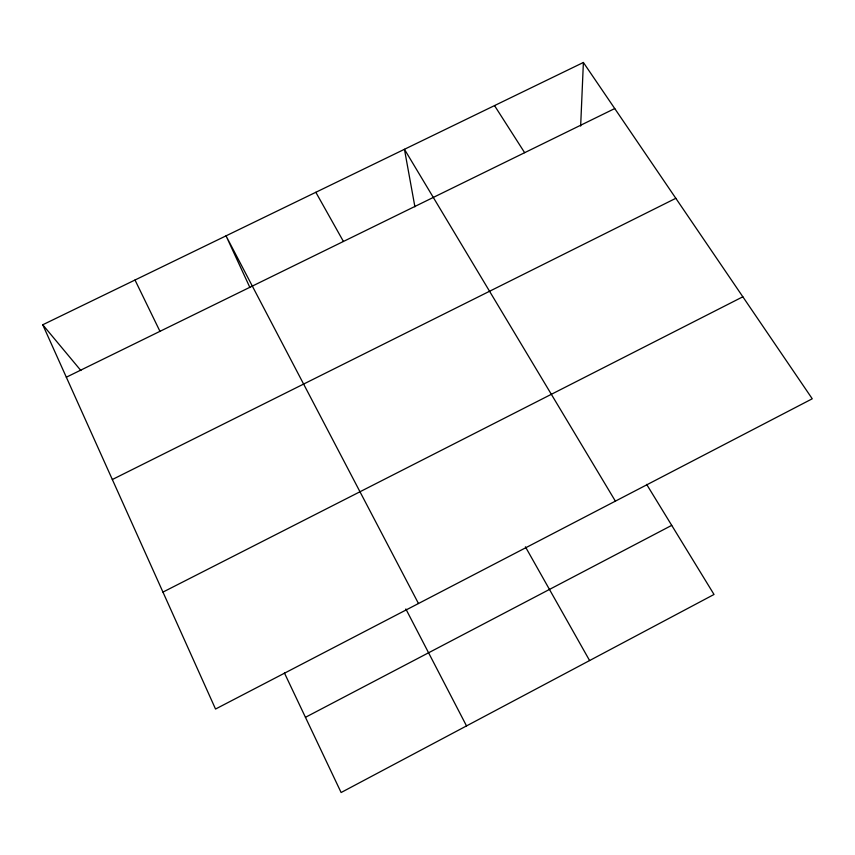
<?xml version="1.0" encoding="UTF-8"?>
<svg xmlns="http://www.w3.org/2000/svg" width="855" height="855" viewBox="0 0 855 855"><rect width="100%" height="100%" fill="white"/><g stroke="black" fill="none" stroke-linecap="round" stroke-linejoin="round"><path stroke-width="1.28" d="M580.652 126.07L583.388 62.479L42.75 324.772L215.535 709.041L812.25 398.783L583.388 62.479M305.449 717.313L671.72 525.365M162.952 592.098L742.835 296.792M112.336 479.527L675.824 198.307M66.327 377.205L614.745 108.553M42.75 324.772L80.904 370.557M494.521 105.593L524.649 152.692M646.637 484.379L714.021 594.471L341.113 792.521L284.437 673.003M615.386 501.137L404.447 149.294L414.91 206.825M525.408 546.815L589.597 660.552M315.837 192.29L343.432 241.463M418.48 603.523L226.03 235.852L249.906 287.526M405.847 608.974L466.52 725.916M135.005 280.013L159.96 331.334"/></g></svg>
